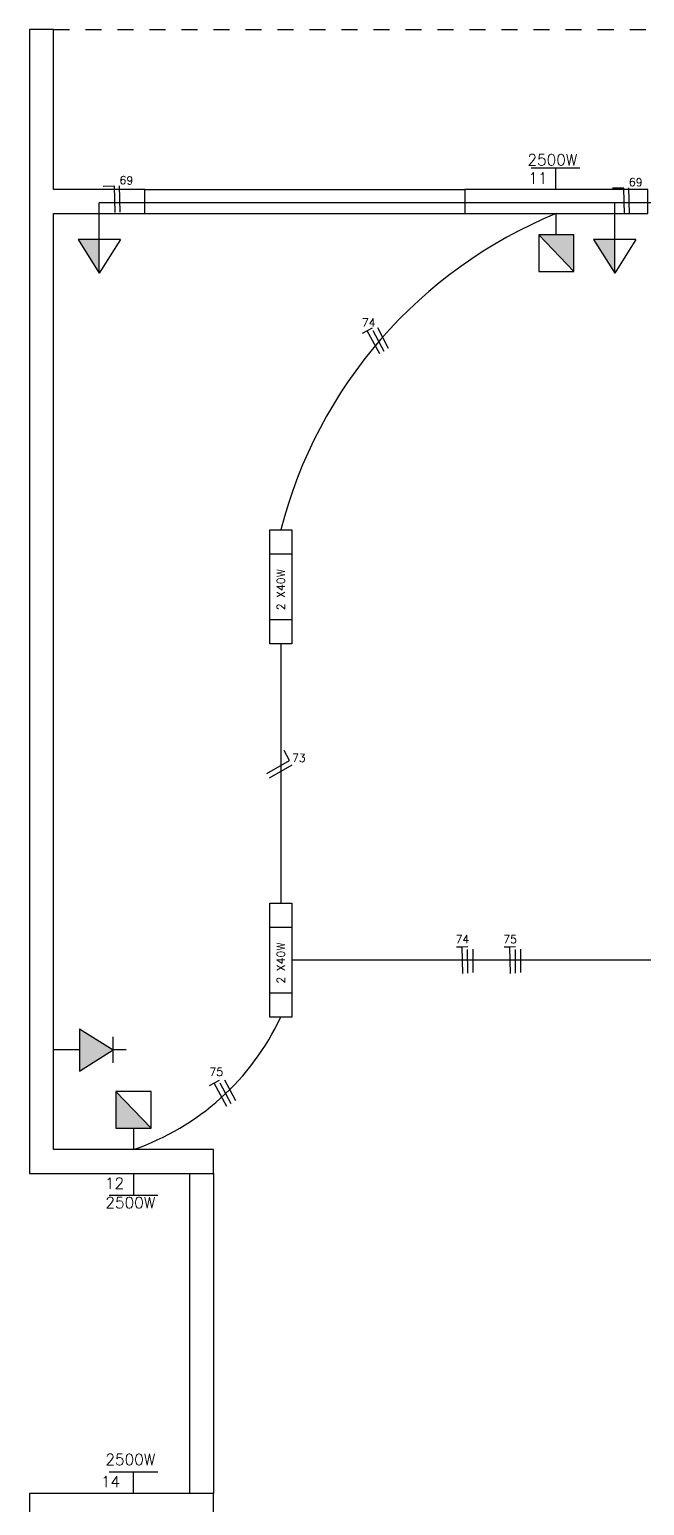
# Model space of a CAD drawing. Header units: millimetres. Extents: x 820 to 987, y 393 to 526.
# Drawn here: x 919.8 to 923.64, y 425.12 to 434.35 of the extents above; entities that cross this region are included whole.
import ezdxf

# ---------------------------------------------------------------- set-up
doc = ezdxf.new("R2010")
doc.units = ezdxf.units.MM
doc.linetypes.add('ACAD_ISO03W100', pattern=[30, 12, -18])
for name, color, linetype in [('can01', 1, 'Continuous'), ('can02', 2, 'Continuous'), ('pena 01', 1, 'Continuous'), ('pena01', 1, 'Continuous'), ('pena04', 4, 'Continuous')]:
    doc.layers.add(name, color=color, linetype=linetype)
doc.styles.add('ROMANS', font='romans', dxfattribs={"height": 0.18})

msp = doc.modelspace()

# ---------------------------------------------------------------- hatches: boundary and pattern name
at = {"layer": 'can02'}
for points in [[(920.1055, 433.0345), (920.2378, 432.8241), (920.2378, 433.0345)], [(923.2042, 433.0637), (922.9838, 433.0637), (923.2042, 432.8356)], [(923.3265, 433.0345), (923.4588, 432.8241), (923.4588, 433.0345)], [(920.3256, 427.9702), (920.1153, 428.1025), (920.1153, 427.8379)], [(920.3421, 427.4811), (920.5626, 427.4811), (920.3421, 427.7093)]]:
    msp.add_hatch(color=256, dxfattribs=at).paths.add_polyline_path(points)

# ---------------------------------------------------------------- linework, layer by layer
at = {"layer": 'can01'}
for p, q in [((920.3331, 433.3688), (920.2624, 433.367)), ((920.3372, 433.2047), (920.3331, 433.3688)), ((920.3686, 433.2061), (920.3646, 433.3696)), ((923.5157, 433.3569), (923.445, 433.3551)), ((923.5198, 433.1928), (923.5157, 433.3569)), ((923.5512, 433.1942), (923.5472, 433.3577)), ((921.9119, 432.4639), (921.8808, 432.447)), ((921.943, 432.4808), (921.9119, 432.4639)), ((921.9903, 432.3197), (921.9119, 432.4639)), ((922.0176, 432.3353), (921.9496, 432.4652)), ((922.0176, 432.3353), (921.9496, 432.4652)), ((922.046, 432.3534), (921.978, 432.4834)), ((921.285, 429.6984), (921.4276, 429.7797)), ((921.4276, 429.7797), (921.3926, 429.8411)), ((921.3011, 429.6714), (921.4432, 429.7523)), ((922.5058, 428.6128), (922.4704, 428.6118)), ((922.5411, 428.6137), (922.5058, 428.6128)), ((922.5102, 428.4487), (922.5058, 428.6128)), ((922.5416, 428.4502), (922.54, 428.5968)), ((922.5416, 428.4502), (922.54, 428.5968)), ((922.5751, 428.4535), (922.5734, 428.6002)), ((922.8038, 428.6128), (922.7684, 428.6118)), ((922.8391, 428.6137), (922.8038, 428.6128)), ((922.8082, 428.4487), (922.8038, 428.6128)), ((922.8397, 428.4502), (922.838, 428.5968)), ((922.8397, 428.4502), (922.838, 428.5968)), ((922.8731, 428.4535), (922.8715, 428.6002)), ((920.9563, 427.7616), (920.9252, 427.7447)), ((920.9874, 427.7785), (920.9563, 427.7616)), ((921.0347, 427.6174), (920.9563, 427.7616)), ((921.062, 427.6329), (920.994, 427.7629)), ((921.062, 427.6329), (920.994, 427.7629)), ((921.0904, 427.6511), (921.0224, 427.781))]:
    msp.add_line(p, q, dxfattribs=at)
at = {"layer": 'can02'}
for p, q in [((922.9363, 433.4823), (923.2419, 433.4823)), ((923.0891, 433.4823), (923.0887, 433.3474)), ((920.2378, 433.0345), (920.2378, 433.1974)), ((923.094, 433.0637), (923.094, 433.1974)), ((923.4588, 433.0345), (923.4588, 433.1974)), ((920.1055, 433.0345), (920.2378, 432.8241)), ((920.3701, 433.0345), (920.1055, 433.0345)), ((920.3701, 433.0345), (920.2378, 432.8241)), ((920.2378, 432.8241), (920.2378, 433.0345)), ((922.9838, 433.0637), (923.2042, 432.8356)), ((923.3265, 433.0345), (923.4588, 432.8241)), ((923.5911, 433.0345), (923.3265, 433.0345)), ((923.5911, 433.0345), (923.4588, 432.8241)), ((923.4588, 432.8241), (923.4588, 433.0345)), ((921.3043, 430.5086), (921.3043, 431.2196)), ((921.3043, 431.2196), (921.4404, 431.2196)), ((921.4404, 431.2196), (921.4404, 430.5086)), ((921.3043, 431.0696), (921.4404, 431.0696)), ((921.4404, 430.6586), (921.3043, 430.6586)), ((921.4404, 430.5086), (921.3043, 430.5086)), ((921.3043, 428.8863), (921.4404, 428.8863)), ((921.3043, 428.1753), (921.3043, 428.8863)), ((921.4404, 428.8863), (921.4404, 428.1753)), ((921.3043, 428.7363), (921.4404, 428.7363)), ((921.4404, 428.3253), (921.3043, 428.3253)), ((921.4404, 428.1753), (921.3043, 428.1753)), ((920.1153, 428.1025), (920.1153, 427.8379)), ((920.1153, 428.1025), (920.3256, 427.9702)), ((920.3256, 427.8887), (920.3256, 428.0517)), ((920.1153, 427.9702), (919.9523, 427.9702)), ((920.1153, 427.8379), (920.3256, 427.9702)), ((920.4071, 427.9702), (920.3256, 427.9702)), ((920.5626, 427.4811), (920.3421, 427.7093)), ((920.4523, 427.4811), (920.4523, 427.3474)), ((920.4523, 427.1974), (920.452, 427.0625)), ((920.2992, 427.0625), (920.6048, 427.0625)), ((920.2992, 425.3323), (920.6048, 425.3323)), ((920.4523, 425.1974), (920.452, 425.3323))]:
    msp.add_line(p, q, dxfattribs=at)
for points in [[(923.2042, 433.0637), (922.9838, 433.0637), (922.9838, 432.8356), (923.2042, 432.8356)], [(920.3421, 427.4811), (920.5626, 427.4811), (920.5626, 427.7093), (920.3421, 427.7093)]]:
    msp.add_lwpolyline(points, close=True, dxfattribs=at)
at = {"layer": 'pena 01', "linetype": 'ACAD_ISO03W100', "ltscale": 0.005}
msp.add_line((919.9523, 434.3474), (926.1607, 434.3474), dxfattribs=at)
at = {"layer": 'pena 01'}
for p, q in [((920.2378, 433.1974), (920.2378, 433.2644)), ((929.0996, 433.2644), (920.2378, 433.2644)), ((923.4588, 433.1974), (923.4588, 433.2644)), ((921.3723, 430.5086), (921.3723, 428.8863)), ((924.1626, 428.5308), (921.4404, 428.5308))]:
    msp.add_line(p, q, dxfattribs=at)
for centre, radius, start, end in [((924.1987, 430.4975), 2.9172, 112.25287, 165.66822), ((919.9309, 428.852), 1.5924, 289.11592, 334.84915)]:
    msp.add_arc(centre, radius, start, end, dxfattribs=at)
at = {"layer": 'pena01'}
for p, q in [((920.5232, 433.3474), (922.5232, 433.3474)), ((920.5232, 433.1974), (922.5232, 433.1974)), ((920.8023, 427.1974), (920.8023, 425.1974)), ((920.8023, 427.1974), (920.8023, 425.1974)), ((920.9523, 427.1974), (920.9523, 425.1974))]:
    msp.add_line(p, q, dxfattribs=at)
at = {"layer": 'pena04'}
for points in [[(920.9523, 427.1974), (920.9523, 427.3474), (919.9523, 427.3474), (919.9523, 433.1974), (920.5232, 433.1974), (920.5232, 433.3474), (919.9523, 433.3474), (919.9523, 434.3474), (919.8023, 434.3474), (919.8023, 427.1974)], [(923.6648, 433.1974), (923.6648, 433.3474), (922.5232, 433.3474), (922.5232, 433.1974)], [(919.9523, 418.0474), (919.9523, 419.0474), (920.5232, 419.0474), (920.5232, 419.1974), (919.9523, 419.1974), (919.9523, 425.0474), (920.9523, 425.0474), (920.9523, 425.1974), (919.8023, 425.1974), (919.8023, 418.0474)]]:
    msp.add_lwpolyline(points, close=True, dxfattribs=at)

# ---------------------------------------------------------------- texts
at = {"layer": 'can01', "style": 'ROMANS'}
for s, p in [('2500W', (922.9134, 433.498)), ('11', (922.9185, 433.3838)), ('12', (920.2734, 427.1015)), ('2500W', (920.2763, 426.9808)), ('2500W', (920.2763, 425.3753)), ('14', (920.2486, 425.2364))]:
    msp.add_text(s, height=0.07, dxfattribs=at).set_placement(p)
at = {"layer": 'can02', "style": 'ROMANS'}
for p in [(921.3977, 430.718), (921.3977, 428.3847)]:
    msp.add_text('2 X40W', height=0.05, rotation=90, dxfattribs=at).set_placement(p)
at = {"layer": 'pena 01', "style": 'ROMANS'}
for s, rotation, p in [('69', 358.50531, (920.3641, 433.3812)), ('69', 358.50531, (923.5467, 433.3694)), ('74', 359.29241, (921.8787, 432.4913)), ('73', 359.29241, (921.442, 429.7703)), ('74', 359.29241, (922.4644, 428.6373)), ('75', 359.29241, (922.7624, 428.6373)), ('75', 359.29241, (920.9261, 427.8091))]:
    msp.add_text(s, height=0.05, rotation=rotation, dxfattribs=at).set_placement(p)

doc.saveas('drawing.dxf')
